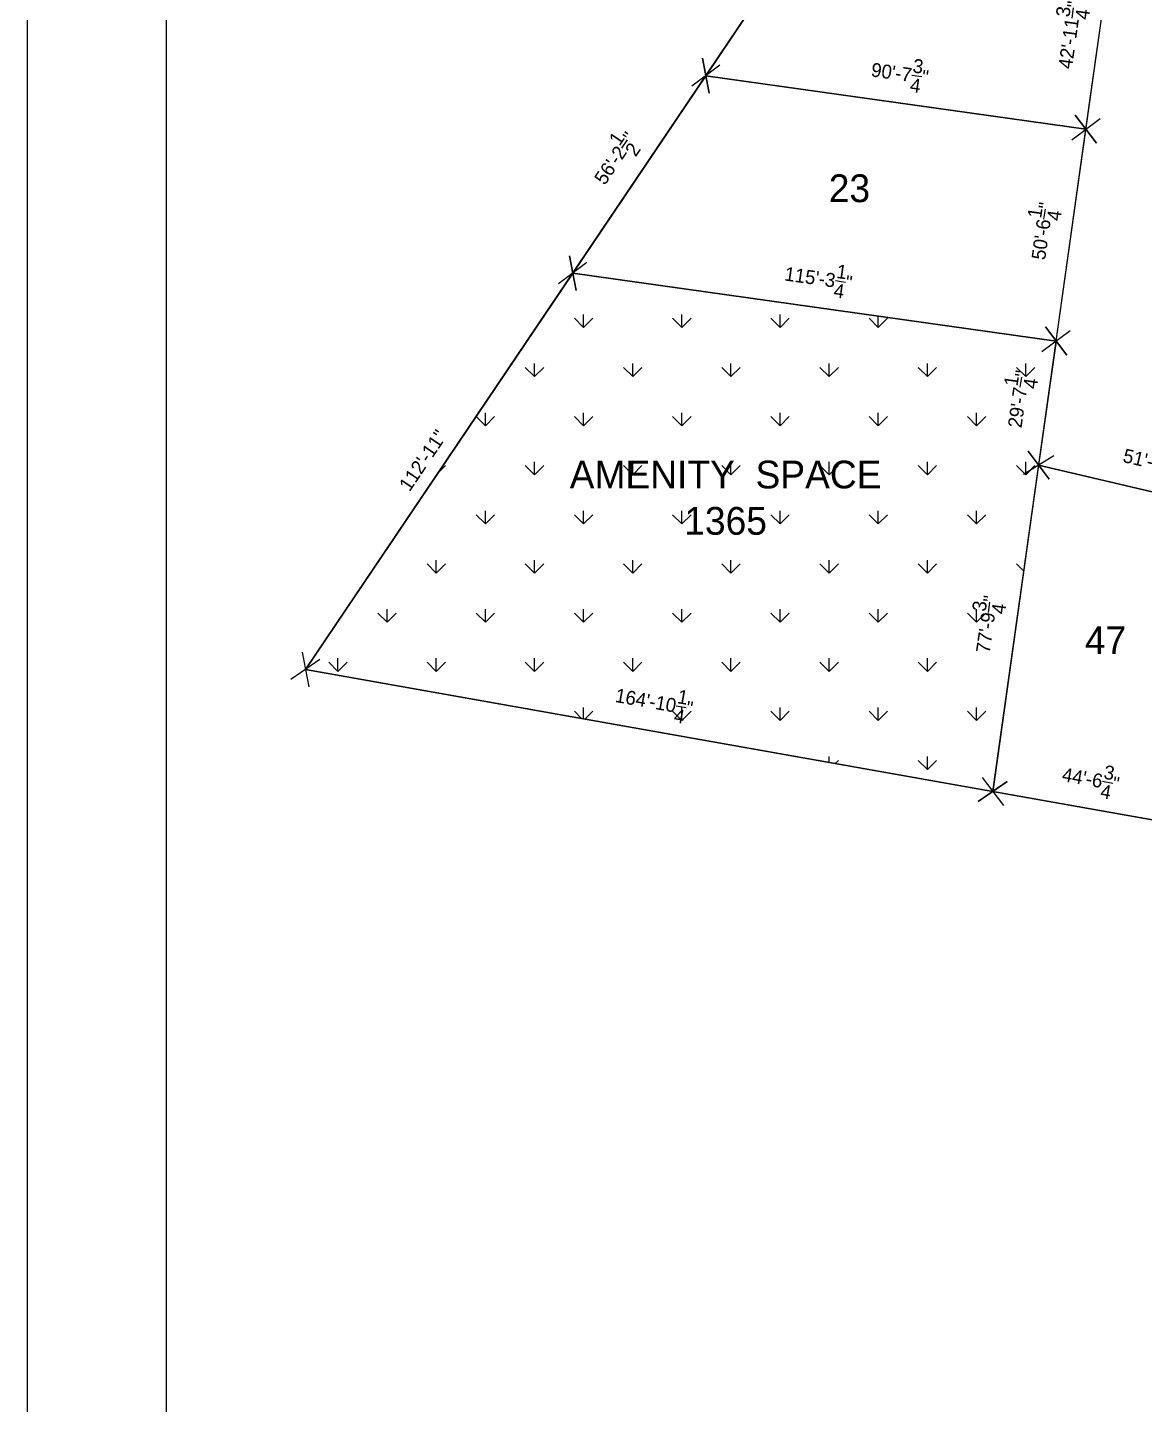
# Model space of a CAD drawing. Header units: inches. Extents: x 250 to 814, y -1477 to -285.
# Drawn here: x 496.22 to 504.26, y -856.99 to -847.08 of the extents above; entities that cross this region are included whole.
import ezdxf

# ---------------------------------------------------------------- set-up
doc = ezdxf.new("R2010")
doc.units = ezdxf.units.IN
doc.header["$MEASUREMENT"] = 0
doc.styles.get("Standard").update_dxf_attribs({"font": 'FRAMDCN.TTF', "height": 0.2})
doc.styles.add('style1', font='FRAMDCN.TTF', dxfattribs={"height": 0.1})
doc.dimstyles.new('Copy of 1000', dxfattribs={"dimtxt": 0.18, "dimasz": 0.18, "dimexe": 0.18, "dimexo": 0.0625, "dimgap": 0.09, "dimtad": 1, "dimtoh": 1, "dimlfac": 393.7, "dimzin": 0, "dimdsep": 46, "dimlunit": 4, "dimtxsty": 'Standard', "dimblk": 'OBLIQUE', "dimcen": 0.09, "dimse1": 1, "dimse2": 1, "dimadec": 0, "dimazin": 0, "dimtfac": 1, "dimtofl": 0, "dimtmove": 0, "dimatfit": 3, "dimfxl": 1, "dimtolj": 1, "dimtzin": 0, "dimarcsym": 0})

# ---------------------------------------------------------------- blocks, each defined once
blk = doc.blocks.new('_Oblique')
at = {"color": 0, "linetype": 'ByBlock', "lineweight": -2}
blk.add_line((-0.5, -0.5), (0.5, 0.5), dxfattribs=at)
blk = doc.blocks.new('*D419')
at = {"color": 0, "lineweight": -2, "transparency": 16777216}
blk.add_line((503.6238, -849.3322), (503.8383, -847.8073), dxfattribs=at)
at = {"layer": 'Defpoints', "color": 0, "transparency": 16777216}
for p in [(503.8383, -847.8073), (503.8383, -847.8073), (503.6238, -849.3322)]:
    blk.add_point(p, dxfattribs=at)
at = {"color": 0, "lineweight": -2, "transparency": 16777216, "xscale": 0.18, "yscale": 0.18, "zscale": 0.18}
for p, rotation in [((503.8383, -847.8073), 81.9951080572896), ((503.6238, -849.3322), 261.9951080572896)]:
    blk.add_blockref('_Oblique', p, dxfattribs=dict(at, rotation=rotation))
at = {"color": 0, "transparency": 16777216, "insert": (503.524, -848.5406), "char_height": 0.1, "attachment_point": 5, "rotation": 81.99511, "style": 'style1'}
blk.add_mtext('\\A1;50\'-6{\\H1.000000x;\\S1/4;}"', dxfattribs=at)
blk = doc.blocks.new('*D420')
at = {"color": 0, "lineweight": -2, "transparency": 16777216}
blk.add_line((503.8383, -847.8073), (504.0207, -846.51), dxfattribs=at)
at = {"layer": 'Defpoints', "color": 0, "transparency": 16777216}
for p in [(504.0207, -846.51), (504.0207, -846.51), (503.8383, -847.8073)]:
    blk.add_point(p, dxfattribs=at)
at = {"color": 0, "lineweight": -2, "transparency": 16777216, "xscale": 0.18, "yscale": 0.18, "zscale": 0.18}
for p, rotation in [((504.0207, -846.51), 81.99510805728428), ((503.8383, -847.8073), 261.9951080572842)]:
    blk.add_blockref('_Oblique', p, dxfattribs=dict(at, rotation=rotation))
at = {"color": 0, "transparency": 16777216, "insert": (503.7221, -847.1295), "char_height": 0.1, "attachment_point": 5, "rotation": 81.99511, "style": 'style1'}
blk.add_mtext('\\A1;42\'-11{\\H1.000000x;\\S3/4;}"', dxfattribs=at)
blk = doc.blocks.new('*D425')
at = {"color": 0, "lineweight": -2, "transparency": 16777216}
blk.add_line((503.6238, -849.3322), (503.4981, -850.2258), dxfattribs=at)
at = {"layer": 'Defpoints', "color": 0, "transparency": 16777216}
for p in [(503.6238, -849.3322), (503.4981, -850.2258), (503.4981, -850.2258)]:
    blk.add_point(p, dxfattribs=at)
at = {"color": 0, "lineweight": -2, "transparency": 16777216, "xscale": 0.18, "yscale": 0.18, "zscale": 0.18}
for p, rotation in [((503.6238, -849.3322), 81.99510805731028), ((503.4981, -850.2258), 261.9951080573104)]:
    blk.add_blockref('_Oblique', p, dxfattribs=dict(at, rotation=rotation))
at = {"color": 0, "transparency": 16777216, "insert": (503.354, -849.7499), "char_height": 0.1, "attachment_point": 5, "rotation": 81.99511, "style": 'style1'}
blk.add_mtext('\\A1;29\'-7{\\H1.000000x;\\S1/4;}"', dxfattribs=at)
blk = doc.blocks.new('*D23')
at = {"color": 0, "lineweight": -2, "transparency": 16777216}
blk.add_line((503.4981, -850.2258), (505.0284, -850.5854), dxfattribs=at)
at = {"layer": 'Defpoints', "color": 0, "transparency": 16777216}
for p in [(503.4981, -850.2258), (505.0284, -850.5854), (505.0284, -850.5854)]:
    blk.add_point(p, dxfattribs=at)
at = {"color": 0, "lineweight": -2, "transparency": 16777216, "xscale": 0.18, "yscale": 0.18, "zscale": 0.18}
for p, rotation in [((503.4981, -850.2258), 166.775772668935), ((505.0284, -850.5854), 346.7757726689351)]:
    blk.add_blockref('_Oblique', p, dxfattribs=dict(at, rotation=rotation))
at = {"color": 0, "transparency": 16777216, "insert": (504.3114, -850.2008), "char_height": 0.1, "attachment_point": 5, "rotation": 346.77577, "style": 'style1'}
blk.add_mtext('\\A1;51\'-6{\\H1.000000x;\\S3/4;}"', dxfattribs=at)
blk = doc.blocks.new('*D431')
at = {"color": 0, "lineweight": -2, "transparency": 16777216}
blk.add_line((503.1678, -852.5745), (504.5052, -852.8119), dxfattribs=at)
at = {"layer": 'Defpoints', "color": 0, "transparency": 16777216}
for p in [(503.1678, -852.5745), (504.5052, -852.8119), (504.5052, -852.8119)]:
    blk.add_point(p, dxfattribs=at)
at = {"color": 0, "lineweight": -2, "transparency": 16777216, "xscale": 0.18, "yscale": 0.18, "zscale": 0.18}
for p, rotation in [((503.1678, -852.5745), 169.9352769525242), ((504.5052, -852.8119), 349.9352769525242)]:
    blk.add_blockref('_Oblique', p, dxfattribs=dict(at, rotation=rotation))
at = {"color": 0, "transparency": 16777216, "insert": (503.8733, -852.4861), "char_height": 0.1, "attachment_point": 5, "rotation": 349.93528, "style": 'style1'}
blk.add_mtext('\\A1;44\'-6{\\H1.000000x;\\S3/4;}"', dxfattribs=at)
blk = doc.blocks.new('*D27')
at = {"color": 0, "lineweight": -2, "transparency": 16777216}
blk.add_line((503.4981, -850.2258), (503.1678, -852.5745), dxfattribs=at)
at = {"layer": 'Defpoints', "color": 0, "transparency": 16777216}
for p in [(503.4981, -850.2258), (503.1678, -852.5745), (503.1678, -852.5745)]:
    blk.add_point(p, dxfattribs=at)
at = {"color": 0, "lineweight": -2, "transparency": 16777216, "xscale": 0.18, "yscale": 0.18, "zscale": 0.18}
for p, rotation in [((503.4981, -850.2258), 81.99510805728912), ((503.1678, -852.5745), 261.9951080572891)]:
    blk.add_blockref('_Oblique', p, dxfattribs=dict(at, rotation=rotation))
at = {"color": 0, "transparency": 16777216, "insert": (503.1247, -851.3708), "char_height": 0.1, "attachment_point": 5, "rotation": 81.99511, "style": 'style1'}
blk.add_mtext('\\A1;77\'-9{\\H1.000000x;\\S3/4;}"', dxfattribs=at)
blk = doc.blocks.new('*D453')
at = {"color": 0, "lineweight": -2, "transparency": 16777216}
blk.add_line((501.9172, -846.2142), (501.1024, -847.4225), dxfattribs=at)
at = {"layer": 'Defpoints', "color": 0, "transparency": 16777216}
for p in [(501.9172, -846.2142), (501.1024, -847.4225), (501.1024, -847.4225)]:
    blk.add_point(p, dxfattribs=at)
at = {"color": 0, "lineweight": -2, "transparency": 16777216, "xscale": 0.18, "yscale": 0.18, "zscale": 0.18}
for p, rotation in [((501.9172, -846.2142), 56.00850684291941), ((501.1024, -847.4225), 236.0085068429194)]:
    blk.add_blockref('_Oblique', p, dxfattribs=dict(at, rotation=rotation))
at = {"color": 0, "transparency": 16777216, "insert": (501.3354, -846.7008), "char_height": 0.1, "attachment_point": 5, "rotation": 56.00851, "style": 'style1'}
blk.add_mtext('\\A1;47\'-9{\\H1.000000x;\\S3/4;}"', dxfattribs=at)
blk = doc.blocks.new('*D454')
at = {"color": 0, "lineweight": -2, "transparency": 16777216}
blk.add_line((501.1024, -847.4225), (500.1446, -848.843), dxfattribs=at)
at = {"layer": 'Defpoints', "color": 0, "transparency": 16777216}
for p in [(501.1024, -847.4225), (500.1446, -848.843), (500.1446, -848.843)]:
    blk.add_point(p, dxfattribs=at)
at = {"color": 0, "lineweight": -2, "transparency": 16777216, "xscale": 0.18, "yscale": 0.18, "zscale": 0.18}
for p, rotation in [((501.1024, -847.4225), 56.00850684292188), ((500.1446, -848.843), 236.0085068429218)]:
    blk.add_blockref('_Oblique', p, dxfattribs=dict(at, rotation=rotation))
at = {"color": 0, "transparency": 16777216, "insert": (500.4502, -848.0159), "char_height": 0.1, "attachment_point": 5, "rotation": 56.00851, "style": 'style1'}
blk.add_mtext('\\A1;56\'-2{\\H1.000000x;\\S1/2;}"', dxfattribs=at)
blk = doc.blocks.new('*D455')
at = {"color": 0, "lineweight": -2, "transparency": 16777216}
blk.add_line((500.1446, -848.843), (498.2206, -851.6964), dxfattribs=at)
at = {"layer": 'Defpoints', "color": 0, "transparency": 16777216}
for p in [(500.1446, -848.843), (498.2206, -851.6964), (498.2206, -851.6964)]:
    blk.add_point(p, dxfattribs=at)
at = {"color": 0, "lineweight": -2, "transparency": 16777216, "xscale": 0.18, "yscale": 0.18, "zscale": 0.18}
for p, rotation in [((500.1446, -848.843), 56.00850684292084), ((498.2206, -851.6964), 236.0085068429209)]:
    blk.add_blockref('_Oblique', p, dxfattribs=dict(at, rotation=rotation))
at = {"color": 0, "transparency": 16777216, "insert": (499.0658, -850.1909), "char_height": 0.1, "attachment_point": 5, "rotation": 56.00851, "style": 'style1'}
blk.add_mtext('\\A1;112\'-11"', dxfattribs=at)
blk = doc.blocks.new('*D456')
at = {"color": 0, "lineweight": -2, "transparency": 16777216}
blk.add_line((503.8383, -847.8073), (501.1024, -847.4225), dxfattribs=at)
at = {"layer": 'Defpoints', "color": 0, "transparency": 16777216}
for p in [(501.1024, -847.4225), (501.1024, -847.4225), (503.8383, -847.8073)]:
    blk.add_point(p, dxfattribs=at)
at = {"color": 0, "lineweight": -2, "transparency": 16777216, "xscale": 0.18, "yscale": 0.18, "zscale": 0.18}
for p, rotation in [((501.1024, -847.4225), 171.9951080572881), ((503.8383, -847.8073), 351.9951080572881)]:
    blk.add_blockref('_Oblique', p, dxfattribs=dict(at, rotation=rotation))
at = {"color": 0, "transparency": 16777216, "insert": (502.4996, -847.4066), "char_height": 0.1, "attachment_point": 5, "rotation": 351.99511, "style": 'style1'}
blk.add_mtext('\\A1;90\'-7{\\H1.000000x;\\S3/4;}"', dxfattribs=at)
blk = doc.blocks.new('*D457')
at = {"color": 0, "lineweight": -2, "transparency": 16777216}
blk.add_line((503.6238, -849.3322), (500.1446, -848.843), dxfattribs=at)
at = {"layer": 'Defpoints', "color": 0, "transparency": 16777216}
for p in [(500.1446, -848.843), (500.1446, -848.843), (503.6238, -849.3322)]:
    blk.add_point(p, dxfattribs=at)
at = {"color": 0, "lineweight": -2, "transparency": 16777216, "xscale": 0.18, "yscale": 0.18, "zscale": 0.18}
for p, rotation in [((500.1446, -848.843), 171.9951080572869), ((503.6238, -849.3322), 351.995108057287)]:
    blk.add_blockref('_Oblique', p, dxfattribs=dict(at, rotation=rotation))
at = {"color": 0, "transparency": 16777216, "insert": (501.9133, -848.8806), "char_height": 0.1, "attachment_point": 5, "rotation": 351.99511, "style": 'style1'}
blk.add_mtext('\\A1;115\'-3{\\H1.000000x;\\S1/4;}"', dxfattribs=at)
blk = doc.blocks.new('*D34')
at = {"color": 0, "lineweight": -2, "transparency": 16777216}
blk.add_line((498.2206, -851.6964), (503.1678, -852.5745), dxfattribs=at)
at = {"layer": 'Defpoints', "color": 0, "transparency": 16777216}
for p in [(498.2206, -851.6964), (503.1678, -852.5745), (503.1678, -852.5745)]:
    blk.add_point(p, dxfattribs=at)
at = {"color": 0, "lineweight": -2, "transparency": 16777216, "xscale": 0.18, "yscale": 0.18, "zscale": 0.18}
for p, rotation in [((498.2206, -851.6964), 169.9352769525249), ((503.1678, -852.5745), 349.9352769525249)]:
    blk.add_blockref('_Oblique', p, dxfattribs=dict(at, rotation=rotation))
at = {"color": 0, "transparency": 16777216, "insert": (500.7308, -851.9296), "char_height": 0.1, "attachment_point": 5, "rotation": 349.93528, "style": 'style1'}
blk.add_mtext('\\A1;164\'-10{\\H1.000000x;\\S1/4;}"', dxfattribs=at)
blk = doc.blocks.new('1234')
h = blk.add_hatch()
h.set_pattern_fill('GRASS', color=6, scale=0.5, style=0)
h.set_pattern_definition([(90, (100, 0), (-0.35355339, 0.35355339), [0.09375, -0.61335678]), (45, (100, 0), (-0.3535534, 0.3535534), [0.09375, -0.40625]), (135, (100, 0), (-0.3535534, -0.3535534), [0.09375, -0.40625])])
h.paths.add_polyline_path([(503.167848, -852.57452), (503.623802, -849.332248), (500.144641, -848.842981), (498.220588, -851.696421)])
h.paths.add_polyline_path([(503.176479, -849.977593), (503.246163, -849.482066), (503.531452, -849.522186), (503.461767, -850.017713)], flags=24)
h.paths.add_polyline_path([(500.277873, -850.143231), (502.211866, -850.143231), (502.211866, -850.787554), (500.277873, -850.787554)], flags=24)
at = {"color": 1}
for p, q in [((503.167848, -852.57452), (505.775194, -834.033776)), ((501.102446, -847.422522), (503.838259, -847.807253)), ((500.144641, -848.842981), (503.623802, -849.332248)), ((528.915348, -856.198644), (503.49815, -850.225754))]:
    blk.add_line(p, q, dxfattribs=at)
for p, q in [((498.220588, -851.696421), (502.267043, -845.695382)), ((512.315178, -854.198098), (498.220588, -851.696421))]:
    blk.add_line(p, q)
at = {"color": 1, "char_height": 0.2, "width": 1.17971751, "attachment_point": 2}
for s, insert in [('23', (502.136416, -848.132732)), ('47', (503.979852, -851.385169))]:
    blk.add_mtext(s, dxfattribs=dict(at, insert=insert))
at = {"insert": (501.244869, -850.193231), "char_height": 0.2, "width": 4.32924324, "attachment_point": 2}
blk.add_mtext('AMENITY  SPACE\\P1365', dxfattribs=at)
at = {"color": 4}
for p1, p2, picture, middle in [((501.917202, -846.214209), (501.102446, -847.422522), '*D453', (501.335435, -846.700776)), ((503.838259, -847.807253), (504.020686, -846.510018), '*D420', (503.722099, -847.129473)), ((501.102446, -847.422522), (500.144641, -848.842981), '*D454', (500.450218, -848.015879)), ((503.838259, -847.807253), (501.102446, -847.422522), '*D456', (502.499642, -847.406607)), ((503.623802, -849.332248), (503.838259, -847.807253), '*D419', (503.524019, -848.540639)), ((500.144641, -848.842981), (498.220588, -851.696421), '*D455', (499.065778, -850.190919)), ((503.623802, -849.332248), (500.144641, -848.842981), '*D457', (501.913333, -848.880604)), ((503.623802, -849.332248), (503.49815, -850.225754), '*D425', (503.353965, -849.74989)), ((503.49815, -850.225754), (505.028409, -850.585356), '*D23', (504.311395, -850.200803)), ((503.49815, -850.225754), (503.167848, -852.57452), '*D27', (503.124719, -851.370847)), ((498.220588, -851.696421), (503.167848, -852.57452), '*D34', (500.730751, -851.92964)), ((503.167848, -852.57452), (504.505188, -852.811887), '*D431', (503.873275, -852.486111))]:
    dim = blk.add_aligned_dim(p1=p1, p2=p2, distance=0, dimstyle='Copy of 1000', override={"dimtxsty": 'style1'}, dxfattribs=at)
    dim.commit()
    dim.dimension.update_dxf_attribs({"geometry": picture, "text_midpoint": middle})

msp = doc.modelspace()

# ---------------------------------------------------------------- linework, layer by layer
for p, q in [((496.2206, -866.8964), (496.2206, -831.9891)), ((497.2206, -865.8964), (497.2206, -832.9891))]:
    msp.add_line(p, q)

# ---------------------------------------------------------------- block references
at = {"color": 4}
msp.add_blockref('1234', (0, 0), dxfattribs=at)

doc.saveas('drawing.dxf')
